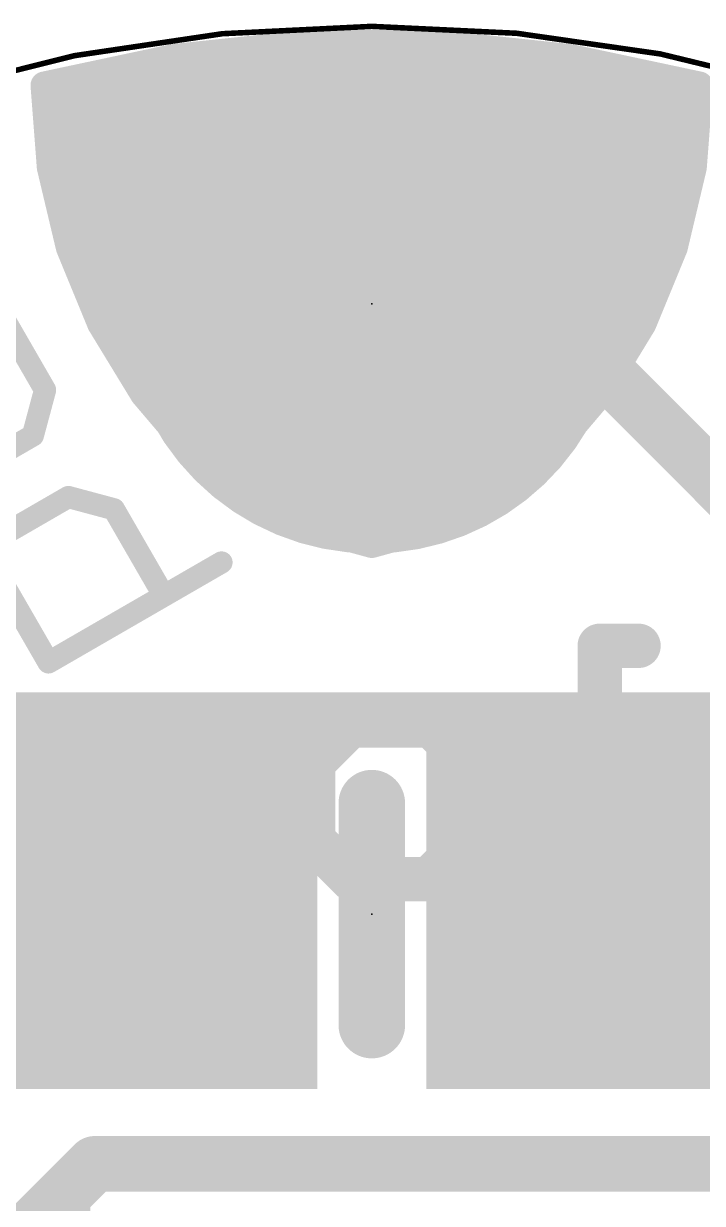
# Model space of a CAD drawing. Extents: x -7 to 7, y -7.1 to 7.
# Drawn here: x -1.6 to 1.51, y 1.6 to 7 of the extents above; entities that cross this region are included whole.
import ezdxf

# ---------------------------------------------------------------- set-up
doc = ezdxf.new("R2010")
doc.units = 0
for name, color, linetype in [('1', 12, 'CONTINUOUS'), ('16', 132, 'CONTINUOUS'), ('17', 110, 'CONTINUOUS'), ('20', 53, 'CONTINUOUS'), ('21', 40, 'CONTINUOUS'), ('22', 6, 'CONTINUOUS'), ('23', 53, 'CONTINUOUS'), ('29', 253, 'CONTINUOUS')]:
    doc.layers.add(name, color=color, linetype=linetype)

# ---------------------------------------------------------------- blocks, each defined once
blk = doc.blocks.new('ROUNDP')
at = {"const_width": 0.5}
blk.add_lwpolyline([(0, -0.25, 1), (0, 0.25, 1), (0, -0.25)], format="xyb", dxfattribs=at)
blk = doc.blocks.new('RECT')
blk.add_solid([(-0.5, -0.5), (0.5, -0.5), (-0.5, 0.5), (0.5, 0.5)])

msp = doc.modelspace()

# ---------------------------------------------------------------- linework, layer by layer
at = {"layer": '1'}
for points, const_width in [([(-0.3033, 6.9045), (-0.9066, 6.8411)], 0.127), ([(0.3033, 6.9045), (-0.3033, 6.9045)], 0.127), ([(0.9066, 6.8411), (0.3033, 6.9045)], 0.127), ([(-0.7461, 6.858), (0.7461, 6.858)], 0.127), ([(-0.9066, 6.8411), (-1.5, 6.715)], 0.127), ([(1.5, 6.715), (0.9066, 6.8411)], 0.127), ([(-1.5, 6.715), (-1.4712, 6.3392)], 0.127), ([(-1.4247, 6.731), (1.4247, 6.731)], 0.127), ([(1.4712, 6.3392), (1.5, 6.715)], 0.127), ([(-1.4915, 6.604), (1.4915, 6.604)], 0.127), ([(-1.4818, 6.477), (1.4818, 6.477)], 0.127), ([(-1.472, 6.35), (1.472, 6.35)], 0.127), ([(-1.4712, 6.3392), (-1.384, 5.9725)], 0.127), ([(1.384, 5.9725), (1.4712, 6.3392)], 0.127), ([(-1.4436, 6.223), (1.4436, 6.223)], 0.127), ([(-1.4134, 6.096), (1.4134, 6.096)], 0.127), ([(-1.384, 5.9725), (-1.2405, 5.6239)], 0.127), ([(-1.3826, 5.969), (1.3826, 5.969)], 0.127), ([(1.2405, 5.6239), (1.384, 5.9725)], 0.127), ([(-1.3303, 5.842), (1.3303, 5.842)], 0.127), ([(0, 5.715), (0.762, 5.715)], 0.254), ([(0.762, 5.715), (3.175, 3.302)], 0.254), ([(-1.278, 5.715), (1.278, 5.715)], 0.127), ([(-1.2405, 5.6239), (-1.0442, 5.3021)], 0.127), ([(1.0442, 5.3021), (1.2405, 5.6239)], 0.127), ([(-1.2186, 5.588), (1.2186, 5.588)], 0.127), ([(-1.1411, 5.461), (1.1411, 5.461)], 0.127), ([(-1.0636, 5.334), (1.0636, 5.334)], 0.127), ([(-1.0442, 5.3021), (-0.8, 5.015)], 0.127), ([(0.8, 5.015), (1.0442, 5.3021)], 0.127), ([(-0.9633, 5.207), (0.9633, 5.207)], 0.127), ([(-0.8553, 5.08), (0.8553, 5.08)], 0.127), ([(-0.8, 5.015), (-0.6214, 4.8764)], 0.127), ([(0.6214, 4.8764), (0.8, 5.015)], 0.127), ([(-0.7201, 4.953), (0.7201, 4.953)], 0.127), ([(-0.6214, 4.8764), (-0.4263, 4.7623)], 0.127), ([(0.4263, 4.7623), (0.6214, 4.8764)], 0.127), ([(-0.5352, 4.826), (0.5352, 4.826)], 0.127), ([(-0.4263, 4.7623), (-0.218, 4.6747)], 0.127), ([(0.218, 4.6747), (0.4263, 4.7623)], 0.127), ([(-0.2758, 4.699), (0.2758, 4.699)], 0.127), ([(-0.218, 4.6747), (0, 4.615)], 0.127), ([(0, 4.615), (0.218, 4.6747)], 0.127), ([(-4.953, 2.921), (-0.95, 2.921)], 0.254), ([(0.95, 2.921), (2.032, 2.921)], 0.254), ([(-1.27, 1.778), (-2.032, 1.016)], 0.254), ([(2.474, 1.778), (-1.27, 1.778)], 0.254)]:
    msp.add_lwpolyline(points, dxfattribs=dict(at, const_width=const_width))
for points, const_width in [([(-0.3033, 6.9363, 1), (-0.3033, 6.8728)], 0.0635), ([(-0.3, 6.873, 1), (-0.3066, 6.9361)], 0.0635), ([(0.3066, 6.9361, 1), (0.3, 6.873)], 0.0635), ([(0.3033, 6.8728, 1), (0.3033, 6.9363)], 0.0635), ([(-0.7461, 6.8898, 1), (-0.7461, 6.8263)], 0.0635), ([(0.7461, 6.8263, 1), (0.7461, 6.8898)], 0.0635), ([(-0.9099, 6.8727, 1), (-0.9033, 6.8095)], 0.0635), ([(-0.9, 6.8101, 1), (-0.9132, 6.8722)], 0.0635), ([(0.9132, 6.8722, 1), (0.9, 6.8101)], 0.0635), ([(0.9033, 6.8095, 1), (0.9099, 6.8727)], 0.0635), ([(-1.4683, 6.7174, 1), (-1.5317, 6.7126)], 0.0635), ([(-1.5066, 6.7461, 1), (-1.4934, 6.6839)], 0.0635), ([(-1.4247, 6.7628, 1), (-1.4247, 6.6993)], 0.0635), ([(1.4247, 6.6993, 1), (1.4247, 6.7628)], 0.0635), ([(1.5317, 6.7126, 1), (1.4683, 6.7174)], 0.0635), ([(1.4934, 6.6839, 1), (1.5066, 6.7461)], 0.0635), ([(-1.4915, 6.6357, 1), (-1.4915, 6.5723)], 0.0635), ([(1.4915, 6.5723, 1), (1.4915, 6.6357)], 0.0635), ([(-1.4818, 6.5088, 1), (-1.4818, 6.4453)], 0.0635), ([(1.4818, 6.4453, 1), (1.4818, 6.5088)], 0.0635), ([(-1.472, 6.3818, 1), (-1.472, 6.3183)], 0.0635), ([(-1.4403, 6.3465, 1), (-1.5021, 6.3318)], 0.0635), ([(-1.5029, 6.3367, 1), (-1.4396, 6.3416)], 0.0635), ([(1.4396, 6.3416, 1), (1.5029, 6.3367)], 0.0635), ([(1.5021, 6.3318, 1), (1.4403, 6.3465)], 0.0635), ([(1.472, 6.3183, 1), (1.472, 6.3818)], 0.0635), ([(-1.4436, 6.2547, 1), (-1.4436, 6.1913)], 0.0635), ([(1.4436, 6.1913, 1), (1.4436, 6.2547)], 0.0635), ([(-1.4134, 6.1277, 1), (-1.4134, 6.0643)], 0.0635), ([(1.4134, 6.0643, 1), (1.4134, 6.1277)], 0.0635), ([(-1.3546, 5.9846, 1), (-1.4133, 5.9604)], 0.0635), ([(-1.4149, 5.9651, 1), (-1.3531, 5.9798)], 0.0635), ([(-1.3826, 6.0008, 1), (-1.3826, 5.9373)], 0.0635), ([(1.3531, 5.9798, 1), (1.4149, 5.9651)], 0.0635), ([(1.4133, 5.9604, 1), (1.3546, 5.9846)], 0.0635), ([(1.3826, 5.9373, 1), (1.3826, 6.0008)], 0.0635), ([(-1.3303, 5.8738, 1), (-1.3303, 5.8103)], 0.0635), ([(1.3303, 5.8103, 1), (1.3303, 5.8738)], 0.0635), ([(0, 5.7785, 1), (0, 5.6515)], 0.127), ([(0.8069, 5.7599, 1), (0.7171, 5.6701)], 0.127), ([(0.762, 5.6515, 1), (0.762, 5.7785)], 0.127), ([(-1.278, 5.7467, 1), (-1.278, 5.6833)], 0.0635), ([(1.278, 5.6833, 1), (1.278, 5.7467)], 0.0635), ([(-1.2134, 5.6405, 1), (-1.2676, 5.6074)], 0.0635), ([(1.2676, 5.6074, 1), (1.2134, 5.6405)], 0.0635), ([(-1.2698, 5.6118, 1), (-1.2111, 5.636)], 0.0635), ([(-1.2186, 5.6197, 1), (-1.2186, 5.5563)], 0.0635), ([(1.2111, 5.636, 1), (1.2698, 5.6118)], 0.0635), ([(1.2186, 5.5563, 1), (1.2186, 5.6197)], 0.0635), ([(-1.1411, 5.4928, 1), (-1.1411, 5.4293)], 0.0635), ([(1.1411, 5.4293, 1), (1.1411, 5.4928)], 0.0635), ([(-1.0636, 5.3658, 1), (-1.0636, 5.3023)], 0.0635), ([(-1.02, 5.3227, 1), (-1.0684, 5.2816)], 0.0635), ([(-1.0713, 5.2856, 1), (-1.0171, 5.3187)], 0.0635), ([(1.0171, 5.3187, 1), (1.0713, 5.2856)], 0.0635), ([(1.0684, 5.2816, 1), (1.02, 5.3227)], 0.0635), ([(1.0636, 5.3023, 1), (1.0636, 5.3658)], 0.0635), ([(-0.9633, 5.2387, 1), (-0.9633, 5.1753)], 0.0635), ([(0.9633, 5.1753, 1), (0.9633, 5.2387)], 0.0635), ([(-0.8553, 5.1117, 1), (-0.8553, 5.0483)], 0.0635), ([(0.8553, 5.0483, 1), (0.8553, 5.1117)], 0.0635), ([(-0.7805, 5.0401, 1), (-0.8195, 4.9899)], 0.0635), ([(0.8195, 4.9899, 1), (0.7805, 5.0401)], 0.0635), ([(-0.8242, 4.9944, 1), (-0.7758, 5.0356)], 0.0635), ([(0.7758, 5.0356, 1), (0.8242, 4.9944)], 0.0635), ([(-0.7201, 4.9848, 1), (-0.7201, 4.9213)], 0.0635), ([(0.7201, 4.9213, 1), (0.7201, 4.9848)], 0.0635), ([(-0.6054, 4.9038, 1), (-0.6375, 4.849)], 0.0635), ([(-0.6409, 4.8513, 1), (-0.602, 4.9015)], 0.0635), ([(0.602, 4.9015, 1), (0.6409, 4.8513)], 0.0635), ([(0.6375, 4.849, 1), (0.6054, 4.9038)], 0.0635), ([(-0.5352, 4.8578, 1), (-0.5352, 4.7943)], 0.0635), ([(0.5352, 4.7943, 1), (0.5352, 4.8578)], 0.0635), ([(-0.414, 4.7916, 1), (-0.4386, 4.7331)], 0.0635), ([(-0.4424, 4.7349, 1), (-0.4103, 4.7897)], 0.0635), ([(0.4103, 4.7897, 1), (0.4424, 4.7349)], 0.0635), ([(0.4386, 4.7331, 1), (0.414, 4.7916)], 0.0635), ([(-0.2758, 4.7307, 1), (-0.2758, 4.6673)], 0.0635), ([(0.2758, 4.6673, 1), (0.2758, 4.7307)], 0.0635), ([(-0.2096, 4.7053, 1), (-0.2264, 4.6441)], 0.0635), ([(-0.2303, 4.6454, 1), (-0.2057, 4.704)], 0.0635), ([(0.2057, 4.704, 1), (0.2303, 4.6454)], 0.0635), ([(0.2264, 4.6441, 1), (0.2096, 4.7053)], 0.0635), ([(-0.0084, 4.6456, 1), (0.0084, 4.5844)], 0.0635), ([(-0.0084, 4.5844, 1), (0.0084, 4.6456)], 0.0635), ([(-0.95, 2.8575, 1), (-0.95, 2.9845)], 0.127), ([(0.95, 2.9845, 1), (0.95, 2.8575)], 0.127), ([(-1.27, 1.8415, 1), (-1.27, 1.7145)], 0.127), ([(-1.2251, 1.7331, 1), (-1.3149, 1.8229)], 0.127)]:
    msp.add_lwpolyline(points, format="xyb", dxfattribs=dict(at, const_width=const_width))
at = {"layer": '16'}
for points, const_width in [([(-0.3033, 6.9045), (-0.9066, 6.8411)], 0.127), ([(0.3033, 6.9045), (-0.3033, 6.9045)], 0.127), ([(0.9066, 6.8411), (0.3033, 6.9045)], 0.127), ([(-0.7461, 6.858), (0.7461, 6.858)], 0.127), ([(-0.9066, 6.8411), (-1.5, 6.715)], 0.127), ([(1.5, 6.715), (0.9066, 6.8411)], 0.127), ([(-1.5, 6.715), (-1.4712, 6.3392)], 0.127), ([(-1.4247, 6.731), (1.4247, 6.731)], 0.127), ([(1.4712, 6.3392), (1.5, 6.715)], 0.127), ([(-1.4915, 6.604), (1.4915, 6.604)], 0.127), ([(-1.4818, 6.477), (1.4818, 6.477)], 0.127), ([(-1.472, 6.35), (1.472, 6.35)], 0.127), ([(-1.4712, 6.3392), (-1.384, 5.9725)], 0.127), ([(1.384, 5.9725), (1.4712, 6.3392)], 0.127), ([(-1.4436, 6.223), (1.4436, 6.223)], 0.127), ([(-1.4134, 6.096), (1.4134, 6.096)], 0.127), ([(-1.384, 5.9725), (-1.2405, 5.6239)], 0.127), ([(-1.3826, 5.969), (1.3826, 5.969)], 0.127), ([(1.2405, 5.6239), (1.384, 5.9725)], 0.127), ([(-1.3303, 5.842), (1.3303, 5.842)], 0.127), ([(-1.278, 5.715), (1.278, 5.715)], 0.127), ([(-1.2405, 5.6239), (-1.0442, 5.3021)], 0.127), ([(1.0442, 5.3021), (1.2405, 5.6239)], 0.127), ([(-1.2186, 5.588), (1.2186, 5.588)], 0.127), ([(-1.1411, 5.461), (1.1411, 5.461)], 0.127), ([(-1.0636, 5.334), (1.0636, 5.334)], 0.127), ([(-1.0442, 5.3021), (-0.8, 5.015)], 0.127), ([(0.8, 5.015), (1.0442, 5.3021)], 0.127), ([(-0.9633, 5.207), (0.9633, 5.207)], 0.127), ([(-0.8553, 5.08), (0.8553, 5.08)], 0.127), ([(-0.8, 5.015), (-0.6214, 4.8764)], 0.127), ([(0.6214, 4.8764), (0.8, 5.015)], 0.127), ([(-0.7201, 4.953), (0.7201, 4.953)], 0.127), ([(-0.6214, 4.8764), (-0.4263, 4.7623)], 0.127), ([(0.4263, 4.7623), (0.6214, 4.8764)], 0.127), ([(-0.5352, 4.826), (0.5352, 4.826)], 0.127), ([(-0.4263, 4.7623), (-0.218, 4.6747)], 0.127), ([(0.218, 4.6747), (0.4263, 4.7623)], 0.127), ([(-0.2758, 4.699), (0.2758, 4.699)], 0.127), ([(-0.218, 4.6747), (0, 4.615)], 0.127), ([(0, 4.615), (0.218, 4.6747)], 0.127), ([(-4.064, 3.81), (2.667, 3.81)], 0.254)]:
    msp.add_lwpolyline(points, dxfattribs=dict(at, const_width=const_width))
at = {"layer": '16', "const_width": 0.0635}
for points in [[(-0.3033, 6.9363, 1), (-0.3033, 6.8728)], [(-0.3, 6.873, 1), (-0.3066, 6.9361)], [(0.3066, 6.9361, 1), (0.3, 6.873)], [(0.3033, 6.8728, 1), (0.3033, 6.9363)], [(-0.7461, 6.8898, 1), (-0.7461, 6.8263)], [(0.7461, 6.8263, 1), (0.7461, 6.8898)], [(-0.9099, 6.8727, 1), (-0.9033, 6.8095)], [(-0.9, 6.8101, 1), (-0.9132, 6.8722)], [(0.9132, 6.8722, 1), (0.9, 6.8101)], [(0.9033, 6.8095, 1), (0.9099, 6.8727)], [(-1.4683, 6.7174, 1), (-1.5317, 6.7126)], [(-1.5066, 6.7461, 1), (-1.4934, 6.6839)], [(-1.4247, 6.7628, 1), (-1.4247, 6.6993)], [(1.4247, 6.6993, 1), (1.4247, 6.7628)], [(1.5317, 6.7126, 1), (1.4683, 6.7174)], [(1.4934, 6.6839, 1), (1.5066, 6.7461)], [(-1.4915, 6.6357, 1), (-1.4915, 6.5723)], [(1.4915, 6.5723, 1), (1.4915, 6.6357)], [(-1.4818, 6.5088, 1), (-1.4818, 6.4453)], [(1.4818, 6.4453, 1), (1.4818, 6.5088)], [(-1.472, 6.3818, 1), (-1.472, 6.3183)], [(-1.4403, 6.3465, 1), (-1.5021, 6.3318)], [(-1.5029, 6.3367, 1), (-1.4396, 6.3416)], [(1.4396, 6.3416, 1), (1.5029, 6.3367)], [(1.5021, 6.3318, 1), (1.4403, 6.3465)], [(1.472, 6.3183, 1), (1.472, 6.3818)], [(-1.4436, 6.2547, 1), (-1.4436, 6.1913)], [(1.4436, 6.1913, 1), (1.4436, 6.2547)], [(-1.4134, 6.1277, 1), (-1.4134, 6.0643)], [(1.4134, 6.0643, 1), (1.4134, 6.1277)], [(-1.3546, 5.9846, 1), (-1.4133, 5.9604)], [(-1.4149, 5.9651, 1), (-1.3531, 5.9798)], [(-1.3826, 6.0008, 1), (-1.3826, 5.9373)], [(1.3531, 5.9798, 1), (1.4149, 5.9651)], [(1.4133, 5.9604, 1), (1.3546, 5.9846)], [(1.3826, 5.9373, 1), (1.3826, 6.0008)], [(-1.3303, 5.8738, 1), (-1.3303, 5.8103)], [(1.3303, 5.8103, 1), (1.3303, 5.8738)], [(-1.278, 5.7467, 1), (-1.278, 5.6833)], [(1.278, 5.6833, 1), (1.278, 5.7467)], [(-1.2134, 5.6405, 1), (-1.2676, 5.6074)], [(1.2676, 5.6074, 1), (1.2134, 5.6405)], [(-1.2698, 5.6118, 1), (-1.2111, 5.636)], [(-1.2186, 5.6197, 1), (-1.2186, 5.5563)], [(1.2111, 5.636, 1), (1.2698, 5.6118)], [(1.2186, 5.5563, 1), (1.2186, 5.6197)], [(-1.1411, 5.4928, 1), (-1.1411, 5.4293)], [(1.1411, 5.4293, 1), (1.1411, 5.4928)], [(-1.0636, 5.3658, 1), (-1.0636, 5.3023)], [(-1.02, 5.3227, 1), (-1.0684, 5.2816)], [(-1.0713, 5.2856, 1), (-1.0171, 5.3187)], [(1.0171, 5.3187, 1), (1.0713, 5.2856)], [(1.0684, 5.2816, 1), (1.02, 5.3227)], [(1.0636, 5.3023, 1), (1.0636, 5.3658)], [(-0.9633, 5.2387, 1), (-0.9633, 5.1753)], [(0.9633, 5.1753, 1), (0.9633, 5.2387)], [(-0.8553, 5.1117, 1), (-0.8553, 5.0483)], [(0.8553, 5.0483, 1), (0.8553, 5.1117)], [(-0.7805, 5.0401, 1), (-0.8195, 4.9899)], [(0.8195, 4.9899, 1), (0.7805, 5.0401)], [(-0.8242, 4.9944, 1), (-0.7758, 5.0356)], [(0.7758, 5.0356, 1), (0.8242, 4.9944)], [(-0.7201, 4.9848, 1), (-0.7201, 4.9213)], [(0.7201, 4.9213, 1), (0.7201, 4.9848)], [(-0.6054, 4.9038, 1), (-0.6375, 4.849)], [(-0.6409, 4.8513, 1), (-0.602, 4.9015)], [(0.602, 4.9015, 1), (0.6409, 4.8513)], [(0.6375, 4.849, 1), (0.6054, 4.9038)], [(-0.5352, 4.8578, 1), (-0.5352, 4.7943)], [(0.5352, 4.7943, 1), (0.5352, 4.8578)], [(-0.414, 4.7916, 1), (-0.4386, 4.7331)], [(-0.4424, 4.7349, 1), (-0.4103, 4.7897)], [(0.4103, 4.7897, 1), (0.4424, 4.7349)], [(0.4386, 4.7331, 1), (0.414, 4.7916)], [(-0.2758, 4.7307, 1), (-0.2758, 4.6673)], [(0.2758, 4.6673, 1), (0.2758, 4.7307)], [(-0.2096, 4.7053, 1), (-0.2264, 4.6441)], [(-0.2303, 4.6454, 1), (-0.2057, 4.704)], [(0.2057, 4.704, 1), (0.2303, 4.6454)], [(0.2264, 4.6441, 1), (0.2096, 4.7053)], [(-0.0084, 4.6456, 1), (0.0084, 4.5844)], [(-0.0084, 4.5844, 1), (0.0084, 4.6456)]]:
    msp.add_lwpolyline(points, format="xyb", dxfattribs=at)
at = {"layer": '20', "const_width": 0.0254}
msp.add_lwpolyline([(0, -6.985, 1), (0, 6.985, 1), (0, -6.985)], format="xyb", dxfattribs=at)
at = {"layer": '21'}
for points, const_width in [([(-1.7256, 5.7168), (-1.4968, 5.3205)], 0.1016), ([(-1.4968, 5.3205), (-1.5527, 5.1122)], 0.1016), ([(-1.5527, 5.1122), (-1.9489, 4.8834)], 0.1016), ([(-1.6542, 4.6778), (-1.39, 4.8304)], 0.1016), ([(-1.39, 4.8304), (-1.1816, 4.7745)], 0.1016), ([(-1.1816, 4.7745), (-0.9528, 4.3783)], 0.1016), ([(-0.6886, 4.5308), (-1.4812, 4.0732)], 0.1016), ([(-1.4812, 4.0732), (-1.71, 4.4695)], 0.1016), ([(0, 3.429), (0, 2.413)], 0.3048)]:
    msp.add_lwpolyline(points, dxfattribs=dict(at, const_width=const_width))
for points, const_width in [([(-1.4723, 5.314, 1), (-1.5214, 5.3271)], 0.0508), ([(-1.5188, 5.3078, 1), (-1.4748, 5.3332)], 0.0508), ([(-1.5772, 5.1188, 1), (-1.5281, 5.1056)], 0.0508), ([(-1.54, 5.0902, 1), (-1.5654, 5.1342)], 0.0508), ([(-1.3834, 4.8549, 1), (-1.3965, 4.8058)], 0.0508), ([(-1.3773, 4.8084, 1), (-1.4027, 4.8524)], 0.0508), ([(-1.1596, 4.7872, 1), (-1.2036, 4.7618)], 0.0508), ([(-1.1882, 4.75, 1), (-1.175, 4.7991)], 0.0508), ([(-0.6759, 4.5088, 1), (-0.7013, 4.5528)], 0.0508), ([(-0.9748, 4.3656, 1), (-0.9308, 4.391)], 0.0508), ([(-1.4939, 4.0952, 1), (-1.4685, 4.0512)], 0.0508), ([(-1.5032, 4.0605, 1), (-1.4592, 4.0859)], 0.0508), ([(0.0762, 3.429, 1), (-0.0762, 3.429)], 0.1524), ([(-0.0762, 2.413, 1), (0.0762, 2.413)], 0.1524)]:
    msp.add_lwpolyline(points, format="xyb", dxfattribs=dict(at, const_width=const_width))
at = {"layer": '22', "const_width": 0.2032}
for points in [[(1.222, 4.1493), (1.0441, 4.1493)], [(1.0441, 4.1493), (1.0441, 3.0816)], [(-1.0829, 3.7934), (-1.2608, 3.7934)], [(-0.727, 3.4375), (-1.0829, 3.7934)], [(-0.727, 3.0816), (-0.727, 3.7934)], [(-0.2694, 3.6155), (-0.0915, 3.7934)], [(-0.0915, 3.7934), (0.2645, 3.7934)], [(0.2645, 3.7934), (0.4424, 3.6155)], [(-0.2694, 3.2595), (-0.2694, 3.6155)], [(0.4424, 3.6155), (0.4424, 3.2595)], [(-0.0915, 3.0816), (-0.2694, 3.2595)], [(0.4424, 3.2595), (0.2645, 3.0816)], [(0.2645, 3.0816), (-0.0915, 3.0816)], [(1.222, 3.0816), (0.8661, 3.0816)], [(-1.3915, 1.6603), (-1.3915, 1.4823)]]:
    msp.add_lwpolyline(points, dxfattribs=at)
at = {"layer": '22', "const_width": 0.1016}
for points in [[(1.0441, 4.2001, 1), (1.0441, 4.0985)], [(1.0949, 4.1493, 1), (0.9933, 4.1493)], [(1.222, 4.0985, 1), (1.222, 4.2001)], [(-1.2608, 3.8442, 1), (-1.2608, 3.7426)], [(-1.047, 3.8293, 1), (-1.1188, 3.7575)], [(-1.0829, 3.7426, 1), (-1.0829, 3.8442)], [(-0.6762, 3.7934, 1), (-0.7778, 3.7934)], [(-0.0915, 3.8442, 1), (-0.0915, 3.7426)], [(-0.0555, 3.7575, 1), (-0.1274, 3.8293)], [(0.3004, 3.8293, 1), (0.2285, 3.7575)], [(0.2645, 3.7426, 1), (0.2645, 3.8442)], [(-0.2186, 3.6155, 1), (-0.3202, 3.6155)], [(-0.3053, 3.6514, 1), (-0.2335, 3.5795)], [(0.4932, 3.6155, 1), (0.3916, 3.6155)], [(0.4065, 3.5795, 1), (0.4783, 3.6514)], [(-0.7629, 3.4016, 1), (-0.6911, 3.4734)], [(-0.2335, 3.2955, 1), (-0.3053, 3.2236)], [(0.4783, 3.2236, 1), (0.4065, 3.2955)], [(-0.3202, 3.2595, 1), (-0.2186, 3.2595)], [(0.3916, 3.2595, 1), (0.4932, 3.2595)], [(-0.0915, 3.1324, 1), (-0.0915, 3.0308)], [(-0.1274, 3.0457, 1), (-0.0555, 3.1175)], [(0.2285, 3.1175, 1), (0.3004, 3.0457)], [(0.2645, 3.0308, 1), (0.2645, 3.1324)], [(0.8661, 3.1324, 1), (0.8661, 3.0308)], [(1.222, 3.0308, 1), (1.222, 3.1324)], [(-0.7778, 3.0816, 1), (-0.6762, 3.0816)], [(0.9933, 3.0816, 1), (1.0949, 3.0816)], [(-1.3407, 1.6603, 1), (-1.4423, 1.6603)]]:
    msp.add_lwpolyline(points, format="xyb", dxfattribs=at)
at = {"layer": '23'}
for p in [(0, 5.715), (0, 2.921)]:
    msp.add_point(p, dxfattribs=at)
at = {"layer": '29', "const_width": 0.127}
for points in [[(-0.3033, 6.9045), (-0.9066, 6.8411)], [(0.3033, 6.9045), (-0.3033, 6.9045)], [(0.9066, 6.8411), (0.3033, 6.9045)], [(-0.7461, 6.858), (0.7461, 6.858)], [(-0.9066, 6.8411), (-1.5, 6.715)], [(1.5, 6.715), (0.9066, 6.8411)], [(-1.5, 6.715), (-1.4712, 6.3392)], [(-1.4247, 6.731), (1.4247, 6.731)], [(1.4712, 6.3392), (1.5, 6.715)], [(-1.4915, 6.604), (1.4915, 6.604)], [(-1.4818, 6.477), (1.4818, 6.477)], [(-1.472, 6.35), (1.472, 6.35)], [(-1.4712, 6.3392), (-1.384, 5.9725)], [(1.384, 5.9725), (1.4712, 6.3392)], [(-1.4436, 6.223), (1.4436, 6.223)], [(-1.4134, 6.096), (1.4134, 6.096)], [(-1.384, 5.9725), (-1.2405, 5.6239)], [(-1.3826, 5.969), (1.3826, 5.969)], [(1.2405, 5.6239), (1.384, 5.9725)], [(-1.3303, 5.842), (1.3303, 5.842)], [(-1.278, 5.715), (1.278, 5.715)], [(-1.2405, 5.6239), (-1.0442, 5.3021)], [(1.0442, 5.3021), (1.2405, 5.6239)], [(-1.2186, 5.588), (1.2186, 5.588)], [(-1.1411, 5.461), (1.1411, 5.461)], [(-1.0636, 5.334), (1.0636, 5.334)], [(-1.0442, 5.3021), (-0.8, 5.015)], [(0.8, 5.015), (1.0442, 5.3021)], [(-0.9633, 5.207), (0.9633, 5.207)], [(-0.8553, 5.08), (0.8553, 5.08)], [(-0.8, 5.015), (-0.6214, 4.8764)], [(0.6214, 4.8764), (0.8, 5.015)], [(-0.7201, 4.953), (0.7201, 4.953)], [(-0.6214, 4.8764), (-0.4263, 4.7623)], [(0.4263, 4.7623), (0.6214, 4.8764)], [(-0.5352, 4.826), (0.5352, 4.826)], [(-0.4263, 4.7623), (-0.218, 4.6747)], [(0.218, 4.6747), (0.4263, 4.7623)], [(-0.2758, 4.699), (0.2758, 4.699)], [(-0.218, 4.6747), (0, 4.615)], [(0, 4.615), (0.218, 4.6747)]]:
    msp.add_lwpolyline(points, dxfattribs=at)
at = {"layer": '29', "const_width": 0.0635}
for points in [[(-0.3033, 6.9363, 1), (-0.3033, 6.8728)], [(-0.3, 6.873, 1), (-0.3066, 6.9361)], [(0.3066, 6.9361, 1), (0.3, 6.873)], [(0.3033, 6.8728, 1), (0.3033, 6.9363)], [(-0.7461, 6.8898, 1), (-0.7461, 6.8263)], [(0.7461, 6.8263, 1), (0.7461, 6.8898)], [(-0.9099, 6.8727, 1), (-0.9033, 6.8095)], [(-0.9, 6.8101, 1), (-0.9132, 6.8722)], [(0.9132, 6.8722, 1), (0.9, 6.8101)], [(0.9033, 6.8095, 1), (0.9099, 6.8727)], [(-1.4683, 6.7174, 1), (-1.5317, 6.7126)], [(-1.5066, 6.7461, 1), (-1.4934, 6.6839)], [(-1.4247, 6.7628, 1), (-1.4247, 6.6993)], [(1.4247, 6.6993, 1), (1.4247, 6.7628)], [(1.5317, 6.7126, 1), (1.4683, 6.7174)], [(1.4934, 6.6839, 1), (1.5066, 6.7461)], [(-1.4915, 6.6357, 1), (-1.4915, 6.5723)], [(1.4915, 6.5723, 1), (1.4915, 6.6357)], [(-1.4818, 6.5088, 1), (-1.4818, 6.4453)], [(1.4818, 6.4453, 1), (1.4818, 6.5088)], [(-1.472, 6.3818, 1), (-1.472, 6.3183)], [(-1.4403, 6.3465, 1), (-1.5021, 6.3318)], [(-1.5029, 6.3367, 1), (-1.4396, 6.3416)], [(1.4396, 6.3416, 1), (1.5029, 6.3367)], [(1.5021, 6.3318, 1), (1.4403, 6.3465)], [(1.472, 6.3183, 1), (1.472, 6.3818)], [(-1.4436, 6.2547, 1), (-1.4436, 6.1913)], [(1.4436, 6.1913, 1), (1.4436, 6.2547)], [(-1.4134, 6.1277, 1), (-1.4134, 6.0643)], [(1.4134, 6.0643, 1), (1.4134, 6.1277)], [(-1.3546, 5.9846, 1), (-1.4133, 5.9604)], [(-1.4149, 5.9651, 1), (-1.3531, 5.9798)], [(-1.3826, 6.0008, 1), (-1.3826, 5.9373)], [(1.3531, 5.9798, 1), (1.4149, 5.9651)], [(1.4133, 5.9604, 1), (1.3546, 5.9846)], [(1.3826, 5.9373, 1), (1.3826, 6.0008)], [(-1.3303, 5.8738, 1), (-1.3303, 5.8103)], [(1.3303, 5.8103, 1), (1.3303, 5.8738)], [(-1.278, 5.7467, 1), (-1.278, 5.6833)], [(1.278, 5.6833, 1), (1.278, 5.7467)], [(-1.2134, 5.6405, 1), (-1.2676, 5.6074)], [(1.2676, 5.6074, 1), (1.2134, 5.6405)], [(-1.2698, 5.6118, 1), (-1.2111, 5.636)], [(-1.2186, 5.6197, 1), (-1.2186, 5.5563)], [(1.2111, 5.636, 1), (1.2698, 5.6118)], [(1.2186, 5.5563, 1), (1.2186, 5.6197)], [(-1.1411, 5.4928, 1), (-1.1411, 5.4293)], [(1.1411, 5.4293, 1), (1.1411, 5.4928)], [(-1.0636, 5.3658, 1), (-1.0636, 5.3023)], [(-1.02, 5.3227, 1), (-1.0684, 5.2816)], [(-1.0713, 5.2856, 1), (-1.0171, 5.3187)], [(1.0171, 5.3187, 1), (1.0713, 5.2856)], [(1.0684, 5.2816, 1), (1.02, 5.3227)], [(1.0636, 5.3023, 1), (1.0636, 5.3658)], [(-0.9633, 5.2387, 1), (-0.9633, 5.1753)], [(0.9633, 5.1753, 1), (0.9633, 5.2387)], [(-0.8553, 5.1117, 1), (-0.8553, 5.0483)], [(0.8553, 5.0483, 1), (0.8553, 5.1117)], [(-0.7805, 5.0401, 1), (-0.8195, 4.9899)], [(0.8195, 4.9899, 1), (0.7805, 5.0401)], [(-0.8242, 4.9944, 1), (-0.7758, 5.0356)], [(0.7758, 5.0356, 1), (0.8242, 4.9944)], [(-0.7201, 4.9848, 1), (-0.7201, 4.9213)], [(0.7201, 4.9213, 1), (0.7201, 4.9848)], [(-0.6054, 4.9038, 1), (-0.6375, 4.849)], [(-0.6409, 4.8513, 1), (-0.602, 4.9015)], [(0.602, 4.9015, 1), (0.6409, 4.8513)], [(0.6375, 4.849, 1), (0.6054, 4.9038)], [(-0.5352, 4.8578, 1), (-0.5352, 4.7943)], [(0.5352, 4.7943, 1), (0.5352, 4.8578)], [(-0.414, 4.7916, 1), (-0.4386, 4.7331)], [(-0.4424, 4.7349, 1), (-0.4103, 4.7897)], [(0.4103, 4.7897, 1), (0.4424, 4.7349)], [(0.4386, 4.7331, 1), (0.414, 4.7916)], [(-0.2758, 4.7307, 1), (-0.2758, 4.6673)], [(0.2758, 4.6673, 1), (0.2758, 4.7307)], [(-0.2096, 4.7053, 1), (-0.2264, 4.6441)], [(-0.2303, 4.6454, 1), (-0.2057, 4.704)], [(0.2057, 4.704, 1), (0.2303, 4.6454)], [(0.2264, 4.6441, 1), (0.2096, 4.7053)], [(-0.0084, 4.6456, 1), (0.0084, 4.5844)], [(-0.0084, 4.5844, 1), (0.0084, 4.6456)]]:
    msp.add_lwpolyline(points, format="xyb", dxfattribs=at)

# ---------------------------------------------------------------- block references
at = {"layer": '1', "xscale": 1.3, "yscale": 1.5}
for p in [(-0.95, 2.921), (0.95, 2.921)]:
    msp.add_blockref('RECT', p, dxfattribs=at)
at = {"layer": '17', "xscale": 2.1844, "yscale": 2.1844}
msp.add_blockref('ROUNDP', (0, 5.715), dxfattribs=at)
msp.add_blockref('ROUNDP', (0, 5.715), dxfattribs=at)
at = {"layer": '29'}
for name, p, xscale, yscale in [('ROUNDP', (0, 5.715), 2.286, 2.286), ('RECT', (-0.95, 2.921), 1.4016, 1.6016), ('RECT', (0.95, 2.921), 1.4016, 1.6016)]:
    msp.add_blockref(name, p, dxfattribs=dict(at, xscale=xscale, yscale=yscale))

doc.saveas('drawing.dxf')
